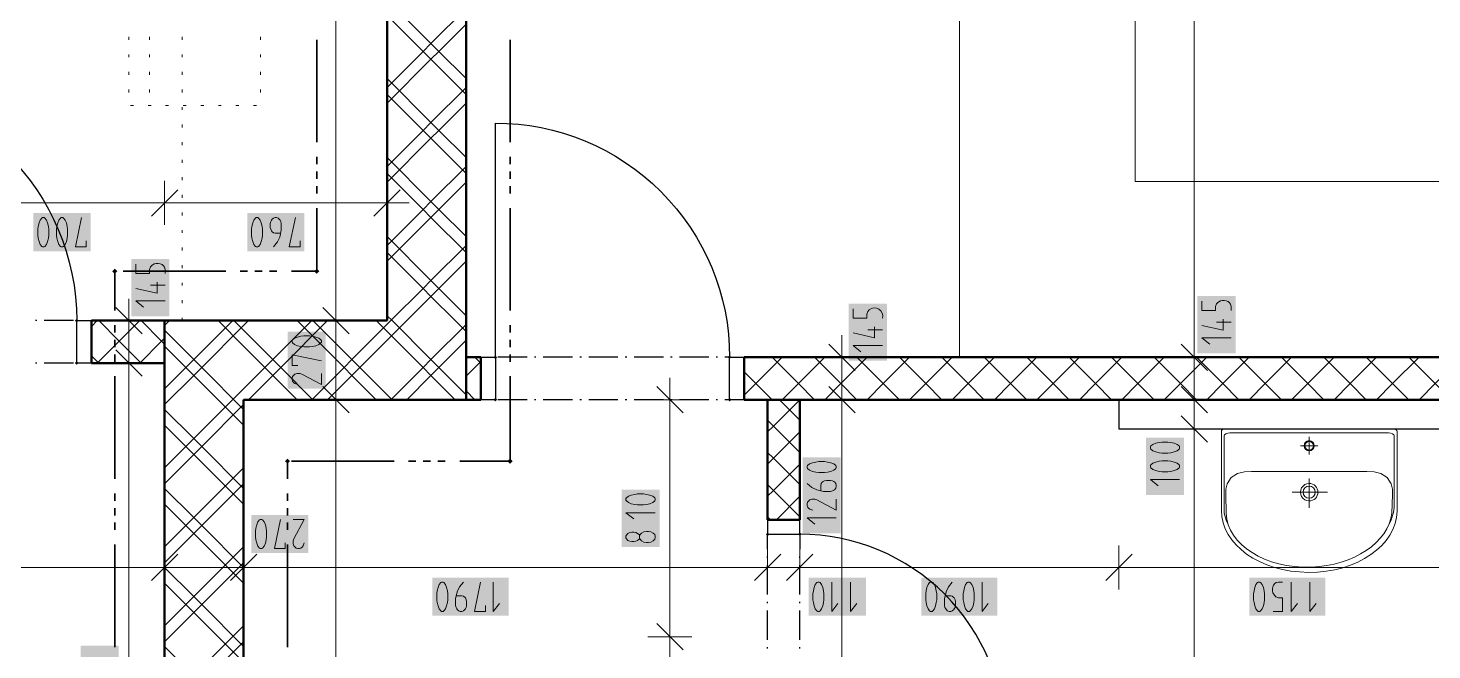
# Model space of a CAD drawing. Header units: millimetres. Extents: x 0 to 594, y 0 to 420.
# Drawn here: x 473.51 to 517.43, y 253.44 to 272.9 of the extents above; entities that cross this region are included whole.
import ezdxf

# ---------------------------------------------------------------- set-up
doc = ezdxf.new("R2010")
doc.units = ezdxf.units.MM
doc.header["$LTSCALE"] = 8
for name, color, linetype in [('PDF_Dvere', 7, 'Continuous'), ('PDF_Instalacni prizdivka do 1m', 7, 'Continuous'), ('PDF_Koty delkove', 7, 'Continuous'), ('PDF_Kuchyne', 7, 'Continuous'), ('PDF_Nabytek', 7, 'Continuous'), ('PDF_Pozarni useky', 7, 'Continuous'), ('PDF_Pricky zdene', 7, 'Continuous'), ('PDF_Sanita', 7, 'Continuous'), ('PDF_Steny akusticke', 7, 'Continuous')]:
    doc.layers.add(name, color=color, linetype=linetype)

msp = doc.modelspace()

# ---------------------------------------------------------------- linework, layer by layer
at = {"layer": 'PDF_Dvere', "lineweight": 25}
for points in [[(467.835, 263.743), (467.708, 263.743), (467.708, 271.07, -0.414213), (475.035, 263.743)], [(488.133, 262.599), (488.133, 269.926, -0.414214), (495.46, 262.599), (495.312, 262.599)], [(497.658, 250.69), (497.658, 250.646), (504.069, 250.646, 0.414214), (497.658, 257.057), (497.658, 256.597)]]:
    msp.add_lwpolyline(points, format="xyb", dxfattribs=at)
for points in [[(473.788, 263.743), (473.743, 263.743)], [(474.933, 263.743), (474.017, 263.743)], [(473.788, 262.415), (473.743, 262.415)], [(474.933, 262.415), (474.017, 262.415)], [(489.129, 262.599), (488.213, 262.599)], [(489.404, 262.599), (489.358, 262.599)], [(490.549, 262.599), (489.633, 262.599)], [(490.824, 262.599), (490.778, 262.599)], [(491.969, 262.599), (491.053, 262.599)], [(492.243, 262.599), (492.198, 262.599)], [(493.388, 262.599), (492.472, 262.599)], [(493.663, 262.599), (493.617, 262.599)], [(494.808, 262.599), (493.892, 262.599)], [(495.083, 262.599), (495.037, 262.599)], [(489.129, 261.27), (488.213, 261.27)], [(489.404, 261.27), (489.358, 261.27)], [(490.549, 261.27), (489.633, 261.27)], [(490.824, 261.27), (490.778, 261.27)], [(491.969, 261.27), (491.053, 261.27)], [(492.243, 261.27), (492.198, 261.27)], [(493.388, 261.27), (492.472, 261.27)], [(493.663, 261.27), (493.617, 261.27)], [(494.808, 261.27), (493.892, 261.27)], [(495.083, 261.27), (495.037, 261.27)], [(495.46, 261.27), (495.312, 261.27)], [(496.65, 256.597), (496.65, 257.057)], [(496.65, 256.323), (496.65, 256.368)], [(496.65, 255.178), (496.65, 256.094)], [(497.658, 256.323), (497.658, 256.368)], [(497.658, 255.178), (497.658, 256.094)], [(496.65, 254.903), (496.65, 254.949)], [(497.658, 254.903), (497.658, 254.949)], [(496.65, 253.758), (496.65, 254.674)], [(497.658, 253.758), (497.658, 254.674)], [(496.65, 253.483), (496.65, 253.529)], [(497.658, 253.483), (497.658, 253.529)]]:
    msp.add_lwpolyline(points, dxfattribs=at)
for points in [[(475.493, 262.415), (475.035, 262.415), (475.035, 263.743), (475.493, 263.743)], [(488.133, 261.27), (487.675, 261.27), (487.675, 262.599), (488.133, 262.599)], [(495.918, 261.27), (495.46, 261.27), (495.46, 262.599), (495.918, 262.599)], [(496.65, 257.515), (496.65, 257.057), (497.658, 257.057), (497.658, 257.515)]]:
    msp.add_lwpolyline(points, close=True, dxfattribs=at)
at = {"layer": 'PDF_Dvere', "lineweight": 25, "transparency": 33554559}
for points in [[(475.092, 263.743), (475.035, 263.686), (475.035, 263.801), (474.978, 263.743)], [(488.19, 262.599), (488.133, 262.541), (488.133, 262.656), (488.076, 262.599)], [(495.517, 262.599), (495.46, 262.541), (495.46, 262.656), (495.403, 262.599)], [(475.092, 262.415), (475.035, 262.358), (475.035, 262.473), (474.978, 262.415)], [(488.19, 261.27), (488.133, 261.213), (488.133, 261.328), (488.076, 261.27)], [(495.517, 261.27), (495.46, 261.213), (495.46, 261.328), (495.403, 261.27)], [(496.65, 257), (496.593, 257.057), (496.708, 257.057), (496.65, 257.115)], [(497.658, 257), (497.601, 257.057), (497.715, 257.057), (497.658, 257.115)]]:
    msp.add_solid(points, dxfattribs=at)
at = {"layer": 'PDF_Instalacni prizdivka do 1m', "lineweight": 25}
msp.add_lwpolyline([(524.585, 261.27), (507.641, 261.27), (507.641, 260.355), (524.585, 260.355)], close=True, dxfattribs=at)
at = {"layer": 'PDF_Koty delkove', "lineweight": 18}
for points in [[(483.147, 240.434), (483.147, 242.358), (483.147, 261.27), (483.147, 263.743), (483.147, 313.476)], [(509.999, 261.27), (509.999, 262.599), (509.999, 262.63), (509.999, 280.356), (509.999, 313.476)], [(477.783, 268.114), (477.783, 267.427), (477.783, 266.74)], [(484.744, 268.114), (484.744, 267.427), (484.744, 266.74)], [(478.196, 267.839), (477.371, 267.015)], [(485.156, 267.839), (484.332, 267.015)], [(484.744, 267.427), (480.336, 267.427), (477.783, 267.427), (474.163, 267.427), (473.28, 267.427), (471.372, 267.427), (470.026, 267.427), (466.793, 267.427), (464.87, 267.427), (463.862, 267.427), (448.292, 267.427), (447.514, 267.427), (445.316, 267.427), (444.536, 267.427), (428.966, 267.427), (427.96, 267.427), (426.632, 267.427)], [(484.744, 267.427), (485.431, 267.427)], [(474.601, 266.053), (474.626, 266.068), (474.675, 266.129), (474.711, 266.221), (474.736, 266.328), (474.749, 266.419), (474.749, 266.602), (474.736, 266.694), (474.711, 266.801), (474.675, 266.892), (474.626, 266.954), (474.601, 266.969), (474.553, 266.969), (474.528, 266.954), (474.479, 266.892), (474.443, 266.801), (474.418, 266.694), (474.406, 266.602)], [(474.406, 266.602), (474.406, 266.419), (474.418, 266.328), (474.443, 266.221), (474.479, 266.129), (474.528, 266.068), (474.553, 266.053), (474.601, 266.053)], [(475.336, 266.236), (475.336, 266.053), (474.993, 266.053), (475.188, 266.969)], [(481.092, 266.663), (481.092, 266.785), (481.105, 266.847), (481.129, 266.892), (481.153, 266.923), (481.19, 266.954), (481.239, 266.969), (481.287, 266.969), (481.337, 266.954), (481.373, 266.923), (481.398, 266.892), (481.423, 266.847), (481.435, 266.785), (481.435, 266.572), (481.386, 266.358), (481.312, 266.206), (481.19, 266.053)], [(481.41, 266.48), (481.239, 266.48), (481.19, 266.496), (481.153, 266.526), (481.129, 266.557), (481.105, 266.602), (481.092, 266.663)], [(482.022, 266.236), (482.022, 266.053), (481.679, 266.053), (481.875, 266.969)], [(476.883, 265.511), (476.883, 265.217), (477.31, 265.217), (477.31, 265.34), (477.341, 265.425), (477.387, 265.474), (477.463, 265.523), (477.523, 265.535), (477.585, 265.535), (477.646, 265.523), (477.706, 265.499), (477.752, 265.462), (477.783, 265.413), (477.799, 265.34), (477.799, 265.217)], [(477.554, 264.948), (477.554, 264.605), (476.883, 264.753)], [(477.799, 264.85), (477.341, 264.85)], [(476.669, 263.743), (476.669, 264.43)], [(477.081, 263.331), (476.257, 264.156)], [(477.799, 264.361), (476.883, 264.361), (477.127, 264.166)], [(483.559, 263.331), (482.735, 264.156)], [(510.236, 264.353), (510.236, 264.059), (510.663, 264.059), (510.663, 264.182), (510.694, 264.267), (510.74, 264.316), (510.816, 264.364), (510.876, 264.377), (510.938, 264.377), (510.999, 264.364), (511.059, 264.34), (511.105, 264.303), (511.136, 264.255), (511.152, 264.182), (511.152, 264.059)], [(477.356, 263.743), (476.669, 263.743), (475.982, 263.743)], [(476.669, 236.313), (476.669, 237.353), (476.669, 240.434), (476.669, 242.358), (476.669, 244.009), (476.669, 262.415), (476.669, 263.743)], [(483.834, 263.743), (483.147, 263.743), (482.46, 263.743)], [(499.998, 263.553), (499.998, 263.21), (499.327, 263.358)], [(510.907, 263.79), (510.907, 263.447), (510.236, 263.595)], [(511.152, 263.692), (510.694, 263.692)], [(481.788, 263.144), (481.773, 263.119), (481.773, 263.07), (481.788, 263.045), (481.849, 262.997), (481.94, 262.96), (482.048, 262.935), (482.138, 262.923), (482.321, 262.923), (482.413, 262.935), (482.52, 262.96), (482.612, 262.997), (482.673, 263.045), (482.689, 263.07), (482.689, 263.119), (482.673, 263.144), (482.612, 263.192), (482.52, 263.229), (482.413, 263.253), (482.321, 263.266)], [(482.321, 263.266), (482.138, 263.266), (482.048, 263.253), (481.94, 263.229), (481.849, 263.192), (481.788, 263.144)], [(498.976, 262.599), (498.976, 263.285)], [(500.243, 263.455), (499.785, 263.455)], [(511.152, 263.203), (510.236, 263.203), (510.48, 263.007)], [(477.081, 262.003), (476.257, 262.827)], [(481.955, 262.336), (481.773, 262.336), (481.773, 262.678), (482.689, 262.483)], [(499.389, 262.186), (498.564, 263.011)], [(500.243, 262.966), (499.327, 262.966), (499.57, 262.771)], [(510.411, 262.186), (509.587, 263.011)], [(477.356, 262.415), (476.669, 262.415), (475.982, 262.415)], [(499.663, 262.599), (498.976, 262.599), (498.29, 262.599)], [(498.976, 197.617), (498.976, 200.396), (498.976, 200.982), (498.976, 202.534), (498.976, 203.632), (498.976, 204.887), (498.976, 206.606), (498.976, 209.157), (498.976, 210.577), (498.976, 216.576), (498.976, 218.453), (498.976, 228.528), (498.976, 230.36), (498.976, 240.434), (498.976, 242.312), (498.976, 248.311), (498.976, 249.73), (498.976, 261.27), (498.976, 262.599)], [(510.686, 262.599), (509.999, 262.599), (509.312, 262.599)], [(482.689, 262.091), (482.689, 261.749), (482.078, 262.067), (482.016, 262.091), (481.925, 262.091), (481.864, 262.067), (481.819, 262.03), (481.788, 261.994), (481.773, 261.945), (481.773, 261.896), (481.788, 261.847), (481.819, 261.81), (481.864, 261.774), (481.955, 261.749)], [(493.592, 261.27), (493.592, 261.957)], [(509.999, 261.27), (509.999, 261.957)], [(483.559, 260.858), (482.735, 261.683)], [(494.004, 260.858), (493.18, 261.683)], [(499.389, 260.858), (498.564, 261.683)], [(509.587, 261.683), (510.411, 260.858), (509.587, 261.683)], [(483.834, 261.27), (483.147, 261.27), (482.46, 261.27)], [(494.279, 261.27), (493.592, 261.27), (492.905, 261.27)], [(493.592, 249.73), (493.592, 253.852), (493.592, 261.27)], [(499.663, 261.27), (498.976, 261.27), (498.29, 261.27)], [(510.686, 261.27), (509.999, 261.27), (509.312, 261.27)], [(510.686, 261.27), (509.999, 261.27), (509.312, 261.27)], [(509.999, 261.27), (509.999, 260.584)], [(509.999, 145.412), (509.999, 174.668), (509.999, 180.632), (509.999, 181.276), (509.999, 187.129), (509.999, 196.289), (509.999, 197.617), (509.999, 198.533), (509.999, 215.064), (509.999, 216.576), (509.999, 218.453), (509.999, 240.434), (509.999, 242.312), (509.999, 243.823), (509.999, 260.355), (509.999, 261.27)], [(510.411, 259.942), (509.587, 260.767)], [(510.686, 260.355), (509.999, 260.355), (509.312, 260.355)], [(509.174, 259.943), (508.99, 259.943), (508.9, 259.93), (508.792, 259.906), (508.701, 259.869), (508.64, 259.821), (508.625, 259.796), (508.625, 259.747), (508.64, 259.723), (508.701, 259.674), (508.792, 259.637), (508.9, 259.612)], [(508.9, 259.612), (508.99, 259.6), (509.174, 259.6), (509.265, 259.612), (509.372, 259.637), (509.464, 259.674), (509.525, 259.723), (509.541, 259.747), (509.541, 259.796), (509.525, 259.821), (509.464, 259.869), (509.372, 259.906), (509.265, 259.93), (509.174, 259.943)], [(498.494, 258.745), (498.616, 258.745), (498.677, 258.733), (498.723, 258.709), (498.753, 258.684), (498.784, 258.648), (498.8, 258.598), (498.8, 258.55), (498.784, 258.501), (498.753, 258.464), (498.723, 258.44), (498.677, 258.415), (498.616, 258.402), (498.402, 258.402), (498.189, 258.452), (498.036, 258.525), (497.884, 258.648)], [(498.311, 258.427), (498.311, 258.598), (498.326, 258.648), (498.356, 258.684), (498.388, 258.709), (498.432, 258.733), (498.494, 258.745)], [(509.541, 258.769), (508.625, 258.769), (508.869, 258.573)], [(492.767, 258.32), (492.583, 258.32), (492.493, 258.307), (492.386, 258.283), (492.294, 258.246), (492.233, 258.198), (492.218, 258.173), (492.218, 258.125), (492.233, 258.1), (492.294, 258.051), (492.386, 258.014), (492.493, 257.99), (492.583, 257.977), (492.767, 257.977), (492.858, 257.99), (492.965, 258.014), (493.057, 258.051), (493.118, 258.1), (493.134, 258.125), (493.134, 258.173), (493.118, 258.198), (493.057, 258.246), (492.965, 258.283), (492.858, 258.307), (492.767, 258.32)], [(498.8, 258.158), (498.8, 257.815), (498.189, 258.134), (498.127, 258.158), (498.036, 258.158), (497.975, 258.134), (497.93, 258.097), (497.898, 258.06), (497.884, 258.011), (497.884, 257.963), (497.898, 257.914), (497.93, 257.877), (497.975, 257.84), (498.066, 257.815)], [(480.632, 257.157), (480.632, 256.974), (480.644, 256.884), (480.668, 256.776), (480.705, 256.685), (480.753, 256.623), (480.778, 256.609), (480.827, 256.609), (480.852, 256.623), (480.9, 256.685), (480.937, 256.776), (480.962, 256.884), (480.974, 256.974), (480.974, 257.157), (480.962, 257.249), (480.937, 257.356), (480.9, 257.448), (480.852, 257.509), (480.827, 257.525), (480.778, 257.525), (480.753, 257.509), (480.705, 257.448), (480.668, 257.356), (480.644, 257.249), (480.632, 257.157)], [(481.561, 256.791), (481.561, 256.609), (481.219, 256.609), (481.414, 257.525)], [(481.806, 257.525), (482.148, 257.525), (481.83, 256.914), (481.806, 256.852), (481.806, 256.761), (481.83, 256.7), (481.867, 256.655), (481.903, 256.623), (481.953, 256.609), (482.001, 256.609), (482.05, 256.623), (482.087, 256.655), (482.124, 256.7), (482.148, 256.791)], [(493.134, 257.733), (492.218, 257.733), (492.462, 257.537)], [(498.8, 257.571), (497.884, 257.571), (498.127, 257.376)], [(492.645, 256.925), (492.629, 256.901), (492.583, 256.864), (492.523, 256.84), (492.462, 256.828), (492.4, 256.828), (492.34, 256.84), (492.278, 256.864), (492.233, 256.914), (492.218, 256.95), (492.218, 256.999), (492.233, 257.035), (492.278, 257.085), (492.34, 257.109), (492.4, 257.121), (492.462, 257.121), (492.523, 257.109), (492.583, 257.085), (492.629, 257.048), (492.645, 257.024)], [(477.783, 256.707), (477.783, 256.02), (477.783, 255.333)], [(480.256, 256.707), (480.256, 256.02), (480.256, 255.333)], [(496.65, 256.707), (496.65, 256.02), (496.65, 255.333)], [(497.658, 256.707), (497.658, 256.02), (497.658, 255.333)], [(507.641, 256.707), (507.641, 256.02), (507.641, 255.333)], [(478.196, 256.432), (477.371, 255.608)], [(480.668, 256.432), (479.844, 255.608)], [(497.063, 256.432), (496.238, 255.608)], [(498.07, 256.432), (497.246, 255.608)], [(508.053, 256.432), (507.229, 255.608)], [(524.585, 256.02), (520.535, 256.02), (518.174, 256.02), (514.199, 256.02), (511.58, 256.02), (507.641, 256.02), (497.658, 256.02), (496.65, 256.02), (480.256, 256.02), (477.783, 256.02), (466.793, 256.02), (464.87, 256.02)], [(486.302, 255.195), (486.302, 255.011), (486.315, 254.921), (486.339, 254.814), (486.376, 254.722), (486.424, 254.661), (486.449, 254.646), (486.497, 254.646), (486.522, 254.661), (486.571, 254.722), (486.607, 254.814), (486.632, 254.921), (486.645, 255.011), (486.645, 255.195), (486.632, 255.286), (486.607, 255.393), (486.571, 255.485), (486.522, 255.546), (486.497, 255.562), (486.449, 255.562), (486.424, 255.546), (486.376, 255.485), (486.339, 255.393), (486.315, 255.286), (486.302, 255.195)], [(487.134, 255.562), (487.011, 255.409), (486.938, 255.256), (486.889, 255.042), (486.889, 254.828), (486.902, 254.768), (486.926, 254.722), (486.95, 254.692), (486.987, 254.661), (487.036, 254.646), (487.085, 254.646), (487.134, 254.661), (487.17, 254.692), (487.195, 254.722), (487.22, 254.768), (487.232, 254.828), (487.232, 254.951), (487.22, 255.011), (487.195, 255.073), (487.134, 255.118), (487.085, 255.134), (486.914, 255.134)], [(487.819, 254.828), (487.819, 254.646), (487.476, 254.646), (487.672, 255.562)], [(488.064, 255.562), (488.064, 254.646), (488.259, 254.89)], [(498.107, 254.814), (498.143, 254.722), (498.192, 254.661), (498.217, 254.646), (498.265, 254.646), (498.29, 254.661), (498.338, 254.722), (498.375, 254.814), (498.4, 254.921), (498.413, 255.011), (498.413, 255.195), (498.4, 255.286), (498.375, 255.393), (498.338, 255.485), (498.29, 255.546), (498.265, 255.562), (498.217, 255.562), (498.192, 255.546), (498.143, 255.485), (498.107, 255.393), (498.082, 255.286), (498.07, 255.195)], [(498.07, 255.195), (498.07, 255.011), (498.082, 254.921), (498.107, 254.814)], [(498.657, 255.562), (498.657, 254.646), (498.852, 254.89)], [(499.244, 255.562), (499.244, 254.646), (499.439, 254.89)], [(502.233, 255.256), (502.184, 255.042), (502.184, 254.828), (502.197, 254.768), (502.221, 254.722), (502.245, 254.692), (502.282, 254.661), (502.331, 254.646), (502.38, 254.646), (502.429, 254.661), (502.466, 254.692), (502.49, 254.722), (502.515, 254.768), (502.527, 254.828), (502.527, 254.951), (502.515, 255.011), (502.49, 255.073), (502.429, 255.118), (502.38, 255.134), (502.209, 255.134)], [(502.429, 255.562), (502.306, 255.409), (502.233, 255.256)], [(503.359, 255.562), (503.359, 254.646), (503.554, 254.89)], [(511.868, 254.921), (511.892, 254.814), (511.929, 254.722), (511.977, 254.661), (512.002, 254.646), (512.05, 254.646), (512.075, 254.661), (512.124, 254.722), (512.16, 254.814), (512.185, 254.921), (512.198, 255.011), (512.198, 255.195), (512.185, 255.286), (512.16, 255.393), (512.124, 255.485), (512.075, 255.546), (512.05, 255.562), (512.002, 255.562), (511.977, 255.546), (511.929, 255.485), (511.892, 255.393), (511.868, 255.286), (511.855, 255.195)], [(511.855, 255.195), (511.855, 255.011), (511.868, 254.921)], [(512.467, 254.646), (512.76, 254.646), (512.76, 255.073), (512.638, 255.073), (512.552, 255.104), (512.503, 255.15), (512.455, 255.226), (512.442, 255.286), (512.442, 255.347), (512.455, 255.409), (512.479, 255.469), (512.516, 255.515), (512.564, 255.546), (512.638, 255.562), (512.76, 255.562)], [(513.029, 255.562), (513.029, 254.646), (513.225, 254.89)], [(513.617, 255.562), (513.617, 254.646), (513.812, 254.89)], [(494.004, 253.44), (493.18, 254.264)], [(494.279, 253.852), (493.592, 253.852), (492.905, 253.852)]]:
    msp.add_lwpolyline(points, dxfattribs=at)
for points in [[(473.819, 266.602), (473.819, 266.419), (473.831, 266.328), (473.856, 266.221), (473.892, 266.129), (473.941, 266.068), (473.966, 266.053), (474.014, 266.053), (474.039, 266.068), (474.088, 266.129), (474.124, 266.221), (474.149, 266.328), (474.162, 266.419), (474.162, 266.602), (474.149, 266.694), (474.124, 266.801), (474.088, 266.892), (474.039, 266.954), (474.014, 266.969), (473.966, 266.969), (473.941, 266.954), (473.892, 266.892), (473.856, 266.801), (473.831, 266.694)], [(480.505, 266.602), (480.505, 266.419), (480.518, 266.328), (480.542, 266.221), (480.579, 266.129), (480.627, 266.068), (480.652, 266.053), (480.7, 266.053), (480.725, 266.068), (480.774, 266.129), (480.81, 266.221), (480.835, 266.328), (480.848, 266.419), (480.848, 266.602), (480.835, 266.694), (480.81, 266.801), (480.774, 266.892), (480.725, 266.954), (480.7, 266.969), (480.652, 266.969), (480.627, 266.954), (480.579, 266.892), (480.542, 266.801), (480.518, 266.694)], [(498.432, 259.332), (498.249, 259.332), (498.159, 259.32), (498.051, 259.296), (497.96, 259.259), (497.898, 259.21), (497.884, 259.186), (497.884, 259.137), (497.898, 259.112), (497.96, 259.064), (498.051, 259.027), (498.159, 259.002), (498.249, 258.99), (498.432, 258.99), (498.524, 259.002), (498.631, 259.027), (498.723, 259.064), (498.784, 259.112), (498.8, 259.137), (498.8, 259.186), (498.784, 259.21), (498.723, 259.259), (498.631, 259.296), (498.524, 259.32)], [(509.174, 259.356), (508.99, 259.356), (508.9, 259.343), (508.792, 259.319), (508.701, 259.282), (508.64, 259.234), (508.625, 259.209), (508.625, 259.16), (508.64, 259.135), (508.701, 259.087), (508.792, 259.05), (508.9, 259.025), (508.99, 259.013), (509.174, 259.013), (509.265, 259.025), (509.372, 259.05), (509.464, 259.087), (509.525, 259.135), (509.541, 259.16), (509.541, 259.209), (509.525, 259.234), (509.464, 259.282), (509.372, 259.319), (509.265, 259.343)], [(492.92, 257.146), (492.858, 257.146), (492.782, 257.133), (492.706, 257.097), (492.66, 257.048), (492.645, 257.024), (492.645, 256.925), (492.66, 256.901), (492.706, 256.852), (492.782, 256.815), (492.858, 256.803), (492.92, 256.803), (492.996, 256.815), (493.073, 256.852), (493.118, 256.901), (493.134, 256.95), (493.134, 256.999), (493.118, 257.048), (493.073, 257.097), (492.996, 257.133)], [(501.597, 255.195), (501.597, 255.011), (501.61, 254.921), (501.634, 254.814), (501.671, 254.722), (501.719, 254.661), (501.744, 254.646), (501.793, 254.646), (501.818, 254.661), (501.866, 254.722), (501.903, 254.814), (501.928, 254.921), (501.94, 255.011), (501.94, 255.195), (501.928, 255.286), (501.903, 255.393), (501.866, 255.485), (501.818, 255.546), (501.793, 255.562), (501.744, 255.562), (501.719, 255.546), (501.671, 255.485), (501.634, 255.393), (501.61, 255.286)], [(502.772, 255.195), (502.772, 255.011), (502.784, 254.921), (502.808, 254.814), (502.845, 254.722), (502.893, 254.661), (502.918, 254.646), (502.967, 254.646), (502.992, 254.661), (503.04, 254.722), (503.077, 254.814), (503.102, 254.921), (503.114, 255.011), (503.114, 255.195), (503.102, 255.286), (503.077, 255.393), (503.04, 255.485), (502.992, 255.546), (502.967, 255.562), (502.918, 255.562), (502.893, 255.546), (502.845, 255.485), (502.808, 255.393), (502.784, 255.286)]]:
    msp.add_lwpolyline(points, close=True, dxfattribs=at)
msp.add_lwpolyline([(499.327, 264.116), (499.327, 263.822), (499.754, 263.822), (499.754, 263.945), (499.785, 264.03), (499.83, 264.079, -0.753196), (500.243, 263.822)], format="xyb", dxfattribs=at)
at = {"layer": 'PDF_Koty delkove', "color": 7, "lineweight": 18, "true_color": 0xffffff, "transparency": 33554559}
for points in [[(475.473, 267.107), (473.682, 267.107), (475.473, 265.916), (473.682, 265.916)], [(482.159, 267.107), (480.368, 267.107), (482.159, 265.916), (480.368, 265.916)], [(477.936, 263.881), (477.936, 265.672), (476.746, 263.881), (476.746, 265.672)], [(511.289, 262.723), (511.289, 264.514), (510.099, 262.723), (510.099, 264.514)], [(500.38, 262.486), (500.38, 264.277), (499.189, 262.486), (499.189, 264.277)], [(482.826, 261.611), (482.826, 263.403), (481.635, 261.611), (481.635, 263.403)], [(509.678, 258.288), (509.678, 260.08), (508.488, 258.288), (508.488, 260.08)], [(498.937, 257.091), (498.937, 259.469), (497.746, 257.091), (497.746, 259.469)], [(493.271, 256.665), (493.271, 258.457), (492.081, 256.665), (492.081, 258.457)], [(482.286, 257.662), (480.494, 257.662), (482.286, 256.471), (480.494, 256.471)], [(488.544, 255.699), (486.165, 255.699), (488.544, 254.509), (486.165, 254.509)], [(499.724, 255.699), (497.933, 255.699), (499.724, 254.509), (497.933, 254.509)], [(503.839, 255.699), (501.46, 255.699), (503.839, 254.509), (501.46, 254.509)], [(514.097, 255.699), (511.718, 255.699), (514.097, 254.509), (511.718, 254.509)], [(476.348, 251.197), (476.348, 253.576), (475.157, 251.197), (475.157, 253.576)]]:
    msp.add_solid(points, dxfattribs=at)
at = {"layer": 'PDF_Kuchyne', "lineweight": 13}
for points in [[(508.145, 262.599), (502.649, 262.599), (502.649, 273.589), (508.145, 273.589), (508.145, 268.094)], [(508.145, 268.094), (519.09, 268.094), (519.09, 273.589), (524.585, 273.589)]]:
    msp.add_lwpolyline(points, dxfattribs=at)
at = {"layer": 'PDF_Nabytek', "lineweight": 13}
for points in [[(476.668, 272.534), (476.668, 272.625)], [(477.309, 272.534), (477.309, 272.625)], [(478.333, 272.534), (478.333, 272.625)], [(480.79, 272.534), (480.79, 272.625)], [(484.744, 272.534), (484.744, 272.625)], [(476.668, 271.984), (476.668, 272.076)], [(477.309, 271.984), (477.309, 272.076)], [(478.333, 271.984), (478.333, 272.076)], [(480.79, 271.984), (480.79, 272.076)], [(484.744, 271.984), (484.744, 272.076)], [(476.668, 271.435), (476.668, 271.526)], [(477.309, 271.435), (477.309, 271.526)], [(478.333, 271.435), (478.333, 271.526)], [(480.79, 271.435), (480.79, 271.526)], [(484.744, 271.435), (484.744, 271.526)], [(476.668, 270.885), (476.668, 270.977)], [(477.309, 270.885), (477.309, 270.977)], [(478.333, 270.885), (478.333, 270.977)], [(480.79, 270.885), (480.79, 270.977)], [(484.744, 270.885), (484.744, 270.977)], [(476.668, 270.475), (476.668, 270.475)], [(476.668, 270.475), (476.668, 270.475)], [(476.811, 270.475), (476.719, 270.475)], [(477.36, 270.475), (477.269, 270.475)], [(477.309, 270.475), (477.309, 270.475)], [(477.91, 270.475), (477.818, 270.475)], [(478.333, 270.336), (478.333, 270.427)], [(478.459, 270.475), (478.368, 270.475)], [(479.009, 270.475), (478.917, 270.475)], [(479.558, 270.475), (479.467, 270.475)], [(480.108, 270.475), (480.016, 270.475)], [(480.657, 270.475), (480.566, 270.475)], [(480.79, 270.475), (480.79, 270.475)], [(480.79, 270.475), (480.79, 270.475)], [(484.744, 270.336), (484.744, 270.427)], [(478.333, 269.786), (478.333, 269.878)], [(484.744, 269.786), (484.744, 269.878)], [(478.333, 269.236), (478.333, 269.328)], [(484.744, 269.236), (484.744, 269.328)], [(478.333, 268.687), (478.333, 268.779)], [(484.744, 268.687), (484.744, 268.779)], [(478.333, 268.137), (478.333, 268.229)], [(484.744, 268.137), (484.744, 268.229)], [(478.333, 267.588), (478.333, 267.679)], [(484.744, 267.588), (484.744, 267.679)], [(478.333, 267.038), (478.333, 267.13)], [(484.744, 267.038), (484.744, 267.13)], [(478.333, 266.489), (478.333, 266.58)], [(484.744, 266.489), (484.744, 266.58)], [(478.333, 265.939), (478.333, 266.031)], [(484.744, 265.939), (484.744, 266.031)], [(478.333, 265.39), (478.333, 265.481)], [(484.744, 265.39), (484.744, 265.481)], [(478.333, 264.84), (478.333, 264.932)], [(484.744, 264.84), (484.744, 264.932)], [(478.333, 264.291), (478.333, 264.382)], [(484.744, 264.291), (484.744, 264.382)], [(478.333, 263.743), (478.333, 263.833)], [(478.333, 263.743), (478.333, 263.743)], [(478.459, 263.743), (478.368, 263.743)], [(479.009, 263.743), (478.917, 263.743)], [(479.558, 263.743), (479.467, 263.743)], [(480.108, 263.743), (480.016, 263.743)], [(480.657, 263.743), (480.566, 263.743)], [(481.207, 263.743), (481.115, 263.743)], [(481.757, 263.743), (481.665, 263.743)], [(482.306, 263.743), (482.214, 263.743)], [(482.856, 263.743), (482.764, 263.743)], [(483.405, 263.743), (483.314, 263.743)], [(483.955, 263.743), (483.863, 263.743)], [(484.504, 263.743), (484.413, 263.743)], [(484.744, 263.743), (484.744, 263.833)], [(484.744, 263.743), (484.744, 263.743)], [(484.744, 263.743), (484.744, 263.743)]]:
    msp.add_lwpolyline(points, dxfattribs=at)
at = {"layer": 'PDF_Pozarni useky', "lineweight": 35}
for points in [[(482.546, 269.328), (482.546, 272.534)], [(488.591, 269.328), (488.591, 272.534)], [(482.546, 268.641), (482.546, 268.87)], [(488.591, 268.641), (488.591, 268.87)], [(482.546, 268.183), (482.546, 268.412)], [(488.591, 268.183), (488.591, 268.412)], [(482.546, 267.725), (482.546, 267.954)], [(488.591, 267.725), (488.591, 267.954)], [(481.757, 265.289), (482.546, 265.289), (482.546, 267.267)], [(488.591, 264.062), (488.591, 267.267)], [(476.226, 264.062), (476.226, 265.289)], [(479.696, 265.289), (476.49, 265.289)], [(480.383, 265.289), (480.154, 265.289)], [(480.841, 265.289), (480.612, 265.289)], [(481.299, 265.289), (481.07, 265.289)], [(476.226, 263.375), (476.226, 263.604)], [(488.591, 263.375), (488.591, 263.604)], [(476.226, 262.917), (476.226, 263.146)], [(488.591, 262.917), (488.591, 263.146)], [(476.226, 262.459), (476.226, 262.688)], [(488.591, 262.459), (488.591, 262.688)], [(476.226, 258.795), (476.226, 262.001)], [(488.591, 262.001), (488.591, 259.347), (487.023, 259.347)], [(481.63, 258.795), (481.63, 259.347)], [(484.962, 259.347), (481.757, 259.347)], [(485.649, 259.347), (485.42, 259.347)], [(486.107, 259.347), (485.878, 259.347)], [(486.565, 259.347), (486.336, 259.347)], [(476.226, 258.109), (476.226, 258.338)], [(481.63, 258.109), (481.63, 258.338)], [(476.226, 257.651), (476.226, 257.88)], [(481.63, 257.651), (481.63, 257.88)], [(476.226, 257.193), (476.226, 257.422)], [(481.63, 257.193), (481.63, 257.422)], [(476.226, 253.529), (476.226, 256.735)], [(481.63, 253.529), (481.63, 256.735)]]:
    msp.add_lwpolyline(points, dxfattribs=at)
at = {"layer": 'PDF_Pozarni useky', "lineweight": 35, "transparency": 33554559}
for points in [[(476.307, 265.289), (476.226, 265.209), (476.226, 265.369), (476.146, 265.289)], [(476.226, 265.209), (476.146, 265.289), (476.307, 265.289), (476.226, 265.369)], [(482.546, 265.209), (482.466, 265.289), (482.626, 265.289), (482.546, 265.369)], [(482.626, 265.289), (482.546, 265.209), (482.546, 265.369), (482.466, 265.289)], [(481.63, 259.267), (481.55, 259.347), (481.71, 259.347), (481.63, 259.427)], [(481.71, 259.347), (481.63, 259.267), (481.63, 259.427), (481.55, 259.347)], [(488.671, 259.347), (488.591, 259.267), (488.591, 259.427), (488.511, 259.347)], [(488.591, 259.267), (488.511, 259.347), (488.671, 259.347), (488.591, 259.427)]]:
    msp.add_solid(points, dxfattribs=at)
at = {"layer": 'PDF_Pricky zdene', "lineweight": 9}
for points in [[(475.677, 263.743), (475.493, 263.559)], [(477.005, 263.743), (476.364, 263.102), (475.677, 262.415)], [(477.051, 262.415), (476.364, 263.102), (475.723, 263.743)], [(477.783, 263.011), (477.692, 263.102), (477.051, 263.743)], [(477.783, 263.194), (477.692, 263.102), (477.005, 262.415)], [(475.723, 262.415), (475.493, 262.645)], [(487.675, 262.461), (487.217, 262.003)], [(487.675, 262.415), (487.492, 262.599)], [(497.108, 262.599), (496.284, 261.774), (495.918, 261.408)], [(498.116, 261.27), (497.612, 261.774), (496.788, 262.599)], [(498.436, 262.599), (497.612, 261.774), (497.108, 261.27)], [(499.444, 261.27), (498.94, 261.774), (498.116, 262.599)], [(499.764, 262.599), (498.94, 261.774), (498.436, 261.27)], [(500.772, 261.27), (500.268, 261.774), (499.444, 262.599)], [(501.093, 262.599), (500.268, 261.774), (499.764, 261.27)], [(502.1, 261.27), (501.596, 261.774), (500.772, 262.599)], [(502.421, 262.599), (501.596, 261.774), (501.093, 261.27)], [(503.428, 261.27), (502.924, 261.774), (502.1, 262.599)], [(503.749, 262.599), (502.924, 261.774), (502.421, 261.27)], [(504.756, 261.27), (504.252, 261.774), (503.428, 262.599)], [(505.077, 262.599), (504.252, 261.774), (503.749, 261.27)], [(506.084, 261.27), (505.58, 261.774), (504.756, 262.599)], [(506.405, 262.599), (505.58, 261.774), (505.077, 261.27)], [(507.412, 261.27), (506.908, 261.774), (506.084, 262.599)], [(507.733, 262.599), (506.908, 261.774), (506.405, 261.27)], [(508.74, 261.27), (508.236, 261.774), (507.412, 262.599)], [(509.061, 262.599), (508.236, 261.774), (507.733, 261.27)], [(510.068, 261.27), (509.564, 261.774), (508.74, 262.599)], [(510.389, 262.599), (509.564, 261.774), (509.061, 261.27)], [(511.396, 261.27), (510.892, 261.774), (510.068, 262.599)], [(511.717, 262.599), (510.892, 261.774), (510.389, 261.27)], [(512.724, 261.27), (512.22, 261.774), (511.396, 262.599)], [(513.045, 262.599), (512.22, 261.774), (511.717, 261.27)], [(514.052, 261.27), (513.548, 261.774), (512.724, 262.599)], [(514.373, 262.599), (513.548, 261.774), (513.045, 261.27)], [(515.38, 261.27), (514.876, 261.774), (514.052, 262.599)], [(515.701, 262.599), (514.876, 261.774), (514.373, 261.27)], [(516.708, 261.27), (516.204, 261.774), (515.38, 262.599)], [(517.029, 262.599), (516.204, 261.774), (515.701, 261.27)], [(518.036, 261.27), (517.533, 261.774), (516.708, 262.599)], [(518.357, 262.599), (517.533, 261.774), (517.029, 261.27)], [(496.788, 261.27), (496.284, 261.774), (495.918, 262.141)], [(487.492, 261.27), (487.217, 261.545)], [(497.658, 261.27), (496.834, 260.446), (496.65, 260.263)], [(496.65, 261.27), (496.65, 261.27)], [(497.658, 260.629), (497.017, 261.27)], [(497.658, 259.622), (496.834, 260.446), (496.65, 260.629)], [(497.658, 260.263), (496.834, 259.439), (496.65, 259.256)], [(497.658, 258.614), (496.834, 259.439), (496.65, 259.622)], [(497.658, 259.256), (496.834, 258.431), (496.65, 258.248)], [(497.658, 257.607), (496.834, 258.431), (496.65, 258.614)], [(497.658, 258.248), (496.925, 257.515)], [(496.742, 257.515), (496.65, 257.607)]]:
    msp.add_lwpolyline(points, dxfattribs=at)
at = {"layer": 'PDF_Pricky zdene', "lineweight": 50}
for points in [[(475.493, 262.415), (475.493, 263.743)], [(475.493, 262.415), (477.783, 262.415), (477.783, 263.743), (475.493, 263.743)], [(487.675, 262.599), (487.217, 262.599), (487.217, 261.27), (487.675, 261.27)], [(487.675, 262.599), (487.675, 261.27)], [(495.918, 261.27), (495.918, 262.599)], [(495.918, 261.27), (496.65, 261.27), (497.658, 261.27), (497.704, 261.27), (524.585, 261.27), (524.631, 261.27), (524.631, 262.599), (524.585, 262.599), (497.704, 262.599), (495.918, 262.599)], [(497.658, 257.515), (497.658, 259.759), (497.658, 261.27), (496.65, 261.27), (496.65, 259.759), (496.65, 257.515)], [(497.658, 257.515), (496.65, 257.515)]]:
    msp.add_lwpolyline(points, dxfattribs=at)
at = {"layer": 'PDF_Sanita', "lineweight": 13}
for points in [[(510.846, 257.807), (510.846, 260.271, -0.414158), (510.928, 260.355), (510.93, 260.355), (510.948, 260.355), (516.24, 260.354), (516.258, 260.354), (516.26, 260.354), (516.258, 260.354), (516.24, 260.354)], [(516.258, 260.354, -0.41426), (516.342, 260.27), (516.342, 257.797, -0.00318), (516.342, 257.78)]]:
    msp.add_lwpolyline(points, format="xyb", dxfattribs=at)
for points in [[(510.931, 260.138), (510.931, 258.792)], [(516.074, 260.234), (511.115, 260.234)], [(513.594, 260.103), (513.594, 259.557)], [(516.257, 260.138), (516.257, 257.894), (516.229, 257.741), (516.157, 257.514), (516.093, 257.379)], [(513.321, 259.83), (513.867, 259.83)], [(511.06, 257.367), (510.996, 257.503), (510.936, 257.724), (510.929, 257.888), (510.931, 258.792)], [(516.183, 257.716), (516.201, 258.294), (516.198, 258.471), (516.163, 258.64), (516.034, 258.832), (515.839, 258.963), (515.623, 259.014), (515.395, 259.02), (511.793, 259.02), (511.566, 259.014), (511.349, 258.964), (511.154, 258.832), (511.025, 258.64), (510.989, 258.471), (510.986, 258.294), (510.997, 257.715)], [(513.594, 258.8), (513.594, 257.881)], [(513.065, 258.375), (514.169, 258.375)]]:
    msp.add_lwpolyline(points, dxfattribs=at)
for points in [[(513.594, 259.989, 0.999958), (513.594, 259.67, 0.414202), (513.754, 259.83, 0.41419)], [(513.594, 259.964, 1.00006), (513.594, 259.695, 0.99999)], [(513.594, 258.648, 1.000021), (513.594, 258.102, 0.414202), (513.867, 258.375, 0.414237)], [(513.594, 258.186, 0.999994), (513.594, 258.564, 0.999975)]]:
    msp.add_lwpolyline(points, format="xyb", close=True, dxfattribs=at)
for points in [[(510.846, 260.271), (510.846, 260.271), (510.846, 260.271), (510.846, 260.271)], [(511.115, 260.234), (511.013, 260.234), (510.931, 260.191), (510.931, 260.138)], [(516.257, 260.138), (516.257, 260.191), (516.175, 260.234), (516.074, 260.234)], [(516.258, 260.354), (516.258, 260.354), (516.258, 260.354), (516.258, 260.354)], [(513.594, 259.695), (513.594, 259.695), (513.594, 259.695), (513.594, 259.695)], [(513.594, 258.564), (513.594, 258.564), (513.594, 258.564), (513.594, 258.564)], [(513.594, 258.186), (513.594, 258.186), (513.594, 258.186), (513.594, 258.186)], [(510.846, 257.807), (510.836, 256.743), (512.057, 255.874), (513.574, 255.867)], [(510.997, 257.715), (511.035, 256.73), (512.228, 255.976), (513.663, 256.031)], [(513.574, 255.867), (515.092, 255.859), (516.331, 256.716), (516.342, 257.78)], [(513.663, 256.031), (514.985, 256.082), (516.07, 256.807), (516.183, 257.716)]]:
    msp.add_open_spline(points, degree=3, dxfattribs=at)
at = {"layer": 'PDF_Steny akusticke', "lineweight": 50}
for points in [[(487.217, 263.743), (487.217, 313.476), (484.744, 313.476), (484.744, 313.476), (484.744, 263.743)], [(480.256, 263.743), (480.256, 263.743), (477.783, 263.743), (477.783, 263.743), (477.783, 262.415), (477.783, 242.358), (477.783, 242.312), (480.256, 242.312), (480.256, 242.358), (480.256, 261.27)], [(484.744, 263.743), (480.256, 263.743)], [(480.256, 261.27), (486.255, 261.27), (487.217, 261.27), (487.217, 262.599), (487.217, 263.743)]]:
    msp.add_lwpolyline(points, dxfattribs=at)
at = {"layer": 'PDF_Steny akusticke', "lineweight": 9}
for points in [[(487.217, 271.318), (486.365, 272.169), (486.118, 272.417), (484.744, 273.791)], [(485.871, 272.169), (484.744, 273.296)], [(486.118, 272.417), (487.217, 273.516)], [(486.365, 272.169), (487.217, 273.021)], [(485.871, 272.169), (486.118, 272.417)], [(484.744, 271.043), (485.871, 272.169)], [(487.217, 270.823), (486.118, 271.922), (484.744, 270.548)], [(486.118, 271.922), (485.871, 272.169)], [(486.118, 271.922), (486.365, 272.169)], [(487.217, 268.845), (486.365, 269.697), (486.118, 269.944), (484.744, 271.318)], [(486.118, 269.944), (487.217, 271.043)], [(485.871, 269.697), (484.744, 270.823)], [(486.365, 269.697), (487.217, 270.548)], [(484.744, 268.57), (485.871, 269.697)], [(485.871, 269.697), (486.118, 269.944)], [(486.118, 269.449), (485.871, 269.697)], [(486.118, 269.449), (486.365, 269.697)], [(484.744, 268.075), (486.118, 269.449)], [(487.217, 268.35), (486.118, 269.449)], [(487.217, 266.372), (486.365, 267.224), (486.118, 267.471), (484.744, 268.845)], [(485.871, 267.224), (484.744, 268.35)], [(486.118, 267.471), (487.217, 268.57)], [(486.365, 267.224), (487.217, 268.075)], [(485.871, 267.224), (486.118, 267.471)], [(484.744, 265.603), (486.118, 266.976), (485.871, 267.224), (484.744, 266.097)], [(486.118, 266.976), (486.365, 267.224)], [(487.217, 265.877), (486.118, 266.976)], [(487.217, 263.899), (486.365, 264.751), (486.118, 264.998), (484.744, 266.372)], [(485.871, 264.751), (484.744, 265.877)], [(486.118, 264.998), (487.217, 266.097)], [(486.365, 264.751), (487.217, 265.603)], [(485.871, 264.751), (486.118, 264.998)], [(486.878, 263.743), (486.118, 264.504), (485.871, 264.751), (484.863, 263.743)], [(485.358, 263.743), (486.118, 264.504)], [(486.118, 264.504), (486.365, 264.751)], [(477.783, 263.588), (477.939, 263.743)], [(478.452, 262.278), (478.699, 262.525), (479.918, 263.743)], [(478.947, 262.278), (480.256, 263.588)], [(480.256, 261.609), (480.925, 262.278), (480.256, 262.947), (479.459, 263.743)], [(482.39, 263.743), (481.172, 262.525), (480.256, 263.441), (479.954, 263.743)], [(480.256, 263.588), (480.412, 263.743)], [(480.412, 261.27), (481.172, 262.031), (481.419, 262.278), (482.885, 263.743)], [(484.405, 261.27), (483.645, 262.031), (483.398, 262.278), (481.932, 263.743)], [(482.39, 261.27), (483.398, 262.278), (483.645, 262.525), (484.863, 263.743)], [(484.9, 261.27), (483.892, 262.278), (483.645, 262.525), (482.427, 263.743)], [(482.885, 261.27), (483.645, 262.031), (483.892, 262.278), (485.358, 263.743)], [(486.878, 261.27), (486.118, 262.031), (485.871, 262.278), (484.405, 263.743)], [(484.9, 263.743), (484.744, 263.899)], [(484.863, 261.27), (485.871, 262.278), (486.118, 262.525), (487.217, 263.624)], [(487.217, 261.426), (486.365, 262.278), (486.118, 262.525), (484.9, 263.743)], [(487.217, 263.404), (486.878, 263.743)], [(480.256, 260.968), (478.947, 262.278), (478.699, 262.525), (477.783, 263.441)], [(485.358, 261.27), (486.118, 262.031), (486.365, 262.278), (487.217, 263.13)], [(478.452, 262.278), (477.783, 262.947)], [(477.783, 261.115), (478.699, 262.031), (478.452, 262.278), (477.783, 261.609)], [(478.699, 262.031), (478.947, 262.278)], [(481.932, 261.27), (481.172, 262.031), (480.925, 262.278), (481.172, 262.525), (481.419, 262.278), (482.427, 261.27)], [(480.256, 260.474), (478.699, 262.031)], [(478.452, 259.805), (478.699, 260.052), (480.256, 261.609)], [(480.256, 258.495), (478.947, 259.805), (478.699, 260.052), (477.783, 260.968)], [(478.947, 259.805), (480.256, 261.115)], [(478.452, 259.805), (477.783, 260.474)], [(477.783, 258.642), (478.699, 259.558), (478.452, 259.805), (477.783, 259.136)], [(478.699, 259.558), (478.947, 259.805)], [(478.452, 257.332), (478.699, 257.58), (480.256, 259.136)], [(480.256, 258.001), (478.699, 259.558)], [(480.256, 256.023), (478.947, 257.332), (478.699, 257.58), (477.783, 258.495)], [(478.947, 257.332), (480.256, 258.642)], [(478.452, 257.332), (477.783, 258.001)], [(477.783, 256.169), (478.699, 257.085), (478.452, 257.332), (477.783, 256.664)], [(478.699, 257.085), (478.947, 257.332)], [(480.256, 255.528), (478.699, 257.085)], [(478.452, 254.859), (478.699, 255.107), (480.256, 256.664)], [(478.699, 254.612), (478.947, 254.859), (480.256, 256.169)], [(480.256, 253.55), (478.947, 254.859), (478.699, 255.107), (477.783, 256.023)], [(478.452, 254.859), (477.783, 255.528)], [(477.783, 253.696), (478.699, 254.612), (478.452, 254.859), (477.783, 254.191)], [(480.256, 253.055), (478.699, 254.612)], [(478.452, 252.386), (478.699, 252.634), (480.256, 254.191)], [(480.256, 251.077), (478.947, 252.386), (478.699, 252.634), (477.783, 253.55)], [(478.947, 252.386), (480.256, 253.696)]]:
    msp.add_lwpolyline(points, dxfattribs=at)

doc.saveas('drawing.dxf')
